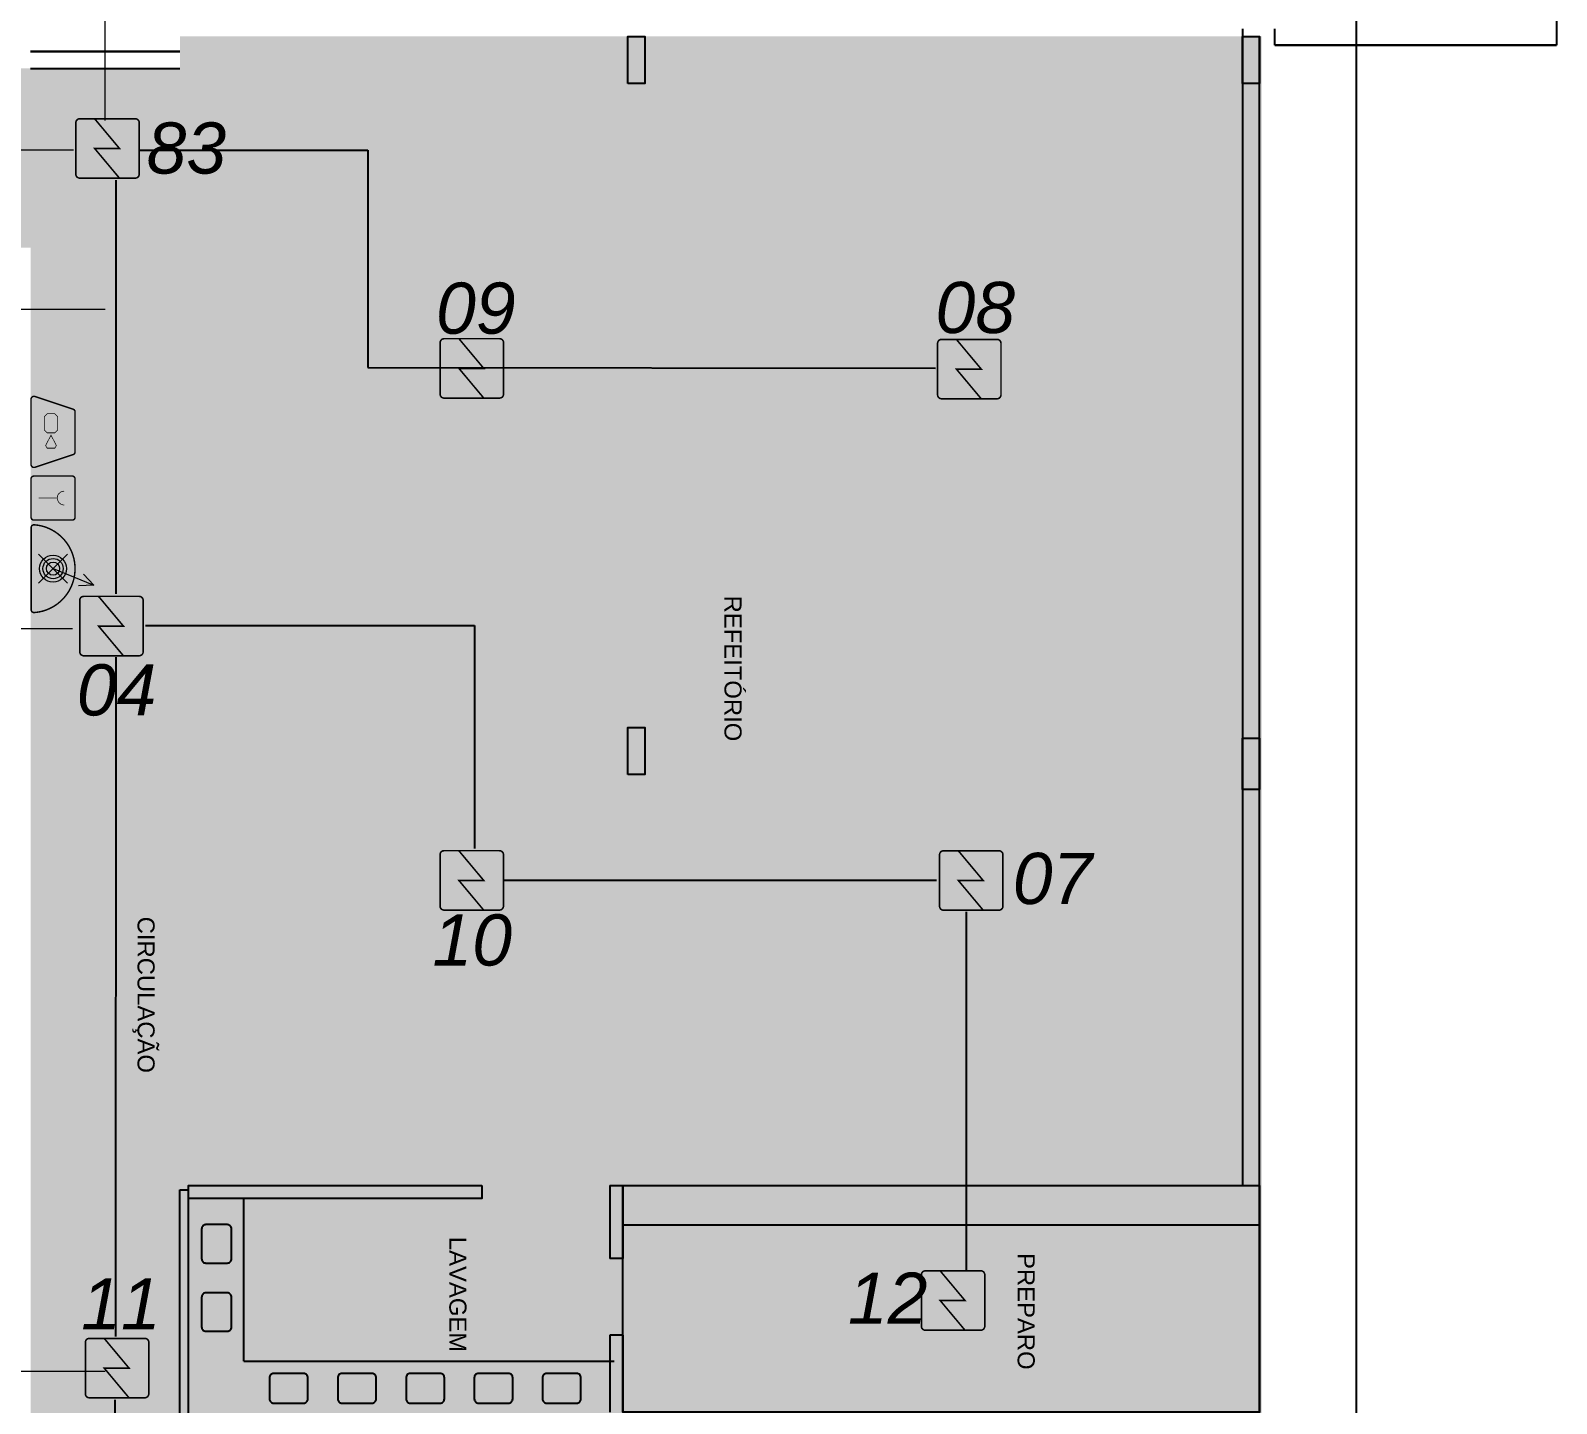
# Model space of a CAD drawing. Header units: metres. Extents: x -331 to 2982, y 362 to 2539.
# Drawn here: x 852.41 to 870.29, y 527.21 to 543.3 of the extents above; entities that cross this region are included whole.
import ezdxf

# ---------------------------------------------------------------- set-up
doc = ezdxf.new("R2010")
doc.units = ezdxf.units.M
doc.layers.get('0').update_dxf_attribs({"color": 251})
doc.layers.add('_corredores', color=251, linetype='Continuous', plot=False)
doc.layers.add('_salas', color=251, linetype='Continuous', plot=False)
for name, color, linetype in [('ALV', 251, 'Continuous'), ('BANCADA', 4, 'Continuous'), ('Det', 251, 'Continuous'), ('DET. FUMAÇA', 1, 'Continuous'), ('Div', 251, 'Continuous'), ('Est', 251, 'Continuous'), ('Mob', 251, 'Continuous'), ('Piso', 1, 'Continuous'), ('SA-texto', 251, 'Continuous')]:
    doc.layers.add(name, color=color, linetype=linetype)
doc.styles.add('ARIAL', font='arial.ttf')
doc.styles.add('DESTAQUE', font='arial.ttf', dxfattribs={"height": 0.4})
doc.styles.add('X3G_ENTITY_1416AFBF', font='arial.ttf', dxfattribs={"height": 0.6})

# ---------------------------------------------------------------- blocks, each defined once
blk = doc.blocks.new('WEW')
at = {"color": 1, "lineweight": 0, "true_color": 0xe60000}
for p, q in [((1781.244, 994.005), (1781.439, 994.482)), ((1781.439, 994.482), (1781.308, 994.36)), ((1781.439, 994.482), (1781.447, 994.302)), ((1781.075, 994.175), (1781.413, 993.836)), ((1781.413, 994.175), (1781.075, 993.836))]:
    blk.add_line(p, q, dxfattribs=at)
at = {"color": 1, "true_color": 0xe60000, "const_width": 0.0172}
for points in [[(1779.259, 993.747), (1780.023, 993.747, 0.511918), (1780.056, 993.793), (1779.907, 994.24, 0.322823), (1779.874, 994.263), (1779.408, 994.263, 0.322823), (1779.375, 994.24), (1779.226, 993.793, 0.511918)], [(1780.193, 994.263), (1780.641, 994.263, -0.414214), (1780.675, 994.229), (1780.675, 993.782, -0.414214), (1780.641, 993.747), (1780.193, 993.747, -0.414214), (1780.159, 993.782), (1780.159, 994.229, -0.414214)], [(1780.764, 993.748), (1781.724, 993.748, 0.435311), (1781.759, 993.784, 0.930949), (1780.73, 993.784, 0.435311)]]:
    blk.add_lwpolyline(points, format="xyb", close=True, dxfattribs=at)
at = {"color": 1, "true_color": 0xe60000, "const_width": 0.0086}
for points in [[(1779.463, 994.06), (1779.617, 994.06), (1779.652, 994.026), (1779.652, 993.936), (1779.617, 993.902), (1779.463, 993.902), (1779.428, 993.936), (1779.428, 994.026)], [(1779.832, 993.936), (1779.832, 994.026), (1779.802, 994.044), (1779.679, 993.981), (1779.802, 993.918)]]:
    blk.add_lwpolyline(points, close=True, dxfattribs=at)
for points in [[(1780.336, 994.135), (1780.338, 994.117), (1780.344, 994.099), (1780.351, 994.088), (1780.365, 994.073), (1780.373, 994.067), (1780.386, 994.06), (1780.397, 994.057), (1780.413, 994.055), (1780.421, 994.055), (1780.431, 994.056), (1780.45, 994.062), (1780.464, 994.07), (1780.477, 994.082), (1780.488, 994.096), (1780.494, 994.11), (1780.497, 994.122), (1780.498, 994.13), (1780.498, 994.136)], [(1780.417, 993.837), (1780.417, 994.055)]]:
    blk.add_lwpolyline(points, dxfattribs=at)
at = {"color": 1, "lineweight": 0, "true_color": 0xe60000}
for radius in [0.158, 0.119, 0.0774]:
    blk.add_circle((1781.244, 994.005), radius, dxfattribs=at)
blk = doc.blocks.new('Detector de fumaça')
at = {"layer": 'DET. FUMAÇA', "linetype": 'Continuous', "lineweight": 15, "const_width": 0.0187}
blk.add_lwpolyline([(774.599, 539.816), (775.249, 539.816, -0.414214), (775.296, 539.769), (775.296, 539.167, -0.414214), (775.249, 539.12), (774.599, 539.12, -0.414214), (774.553, 539.167), (774.553, 539.769, -0.414214)], format="xyb", close=True, dxfattribs=at)
blk.add_lwpolyline([(774.773, 539.816), (775.064, 539.468), (774.773, 539.468), (775.064, 539.12)], dxfattribs=at)

msp = doc.modelspace()

# ---------------------------------------------------------------- hatches: boundary and pattern name
at = {"layer": '_corredores', "transparency": 33554508}
h = msp.add_hatch(color=256, dxfattribs=at)
h.dxf.hatch_style = 1
h.paths.add_polyline_path([(854.159, 542.856), (842.384, 542.856), (842.384, 540.756), (852.409, 540.756), (852.409, 521.406), (848.359, 521.406), (847.259, 526.931), (845.259, 526.931), (845.259, 521.356), (809.009, 521.356), (809.009, 540.756), (822.22, 540.756), (822.22, 542.856), (770.404, 542.856), (768.809, 542.931), (768.809, 540.556), (770.504, 540.556), (770.504, 526.646), (768.274, 526.646), (768.274, 525.646), (769.399, 525.646), (769.399, 519.846), (768.274, 519.846), (768.274, 518.756), (770.509, 518.756), (770.509, 518.556), (770.509, 510.381), (770.509, 504.956), (767.991, 504.956), (767.991, 502.406), (768.091, 502.406), (768.091, 502.256), (760.804, 502.256), (760.804, 518.556), (759.004, 518.556), (759.004, 502.343), (756.304, 502.343), (756.304, 502.526), (754.454, 502.526), (754.454, 499.256), (756.554, 499.256), (756.554, 499.756), (801.957, 499.756), (801.957, 494.706), (802.257, 494.706), (802.257, 494.056), (801.957, 494.056), (801.957, 489.034), (797.559, 489.034), (797.559, 485.931), (798.959, 485.931), (798.959, 486.531), (802.034, 486.531), (802.034, 486.306), (803.983, 486.306), (803.983, 494.656), (816.416, 494.656), (816.416, 491.706), (814.609, 491.706), (814.609, 489.906), (818.009, 489.906), (818.009, 491.706), (824.559, 491.706), (824.559, 492.606), (823.409, 492.606), (823.409, 499.956), (842.959, 499.956), (842.959, 498.656), (844.912, 498.656), (844.912, 499.956), (852.509, 499.956), (852.509, 494.406), (854.159, 494.406)])
h.paths.add_polyline_path([(809.009, 518.756), (842.959, 518.756), (842.959, 502.256), (830.609, 502.256), (830.609, 502.356), (823.109, 502.356), (823.109, 502.956), (814.779, 502.956), (814.779, 504.162), (810.639, 504.162), (810.639, 502.956), (809.009, 502.956)], flags=16)
h.paths.add_polyline_path([(802.012, 502.256), (773.009, 502.256), (769.691, 502.256), (769.691, 502.406), (770.134, 502.406), (770.134, 502.556), (773.009, 502.556), (773.009, 518.756), (775.859, 518.756), (795.009, 518.756), (795.009, 515.106), (799.059, 515.106), (799.059, 516.906), (797.859, 516.906), (797.859, 518.756), (802.012, 518.756)], flags=16)
h.paths.add_polyline_path([(802.012, 521.356), (773.012, 521.356), (772.984, 521.356), (772.984, 526.856), (773.012, 540.756), (802.012, 540.756)], flags=16)
h.paths.add_polyline_path([(844.809, 518.556), (844.809, 518.756), (847.259, 518.756), (847.259, 518.08), (852.209, 518.08), (852.209, 518.756), (852.259, 519.237), (852.409, 519.237), (852.409, 502.256), (844.959, 502.256), (844.979, 518.556)], flags=16)
at = {"layer": '_salas', "transparency": 33554559}
h = msp.add_hatch(color=256, dxfattribs=at)
h.dxf.hatch_style = 1
h.paths.add_polyline_path([(866.834, 485.931), (866.834, 543.231), (854.159, 543.231), (854.159, 542.856), (854.159, 494.406), (852.509, 494.406), (852.509, 499.956), (844.912, 499.956), (844.912, 498.656), (842.959, 498.656), (842.959, 499.956), (823.409, 499.956), (823.409, 492.606), (824.559, 492.606), (824.559, 491.706), (823.546, 491.706), (823.546, 489.806), (818.009, 489.806), (818.009, 489.906), (814.609, 489.906), (814.609, 491.706), (816.416, 491.706), (816.416, 494.656), (803.983, 494.656), (803.983, 486.306), (802.034, 486.306), (802.034, 486.531), (798.959, 486.531), (798.959, 485.931)])
at = {"layer": 'Est'}
h = msp.add_hatch(color=256, dxfattribs=at)
h.dxf.hatch_style = 1
h.paths.add_polyline_path([(866.609, 542.681), (866.609, 543.231), (866.709, 543.231), (866.809, 543.231), (866.809, 542.681)])
h.paths.add_polyline_path([(859.409, 542.681), (859.409, 543.231), (859.509, 543.231), (859.609, 543.231), (859.609, 542.681)])

# ---------------------------------------------------------------- linework, layer by layer
at = {"layer": 'ALV'}
for p, q in [((866.609, 543.321), (866.609, 543.231)), ((866.809, 526.606), (866.809, 543.231)), ((854.159, 526.806), (854.159, 529.712)), ((854.159, 529.712), (854.259, 529.712)), ((854.259, 526.906), (854.259, 529.712)), ((859.199, 529.762), (859.199, 528.909)), ((859.199, 529.762), (859.349, 529.762)), ((859.349, 529.762), (859.349, 528.909)), ((859.349, 528.909), (859.199, 528.909)), ((859.199, 528.009), (859.199, 527.109)), ((859.349, 528.009), (859.199, 528.009)), ((859.349, 528.009), (859.349, 527.109))]:
    msp.add_line(p, q, dxfattribs=at)
at = {"layer": 'ALV', "color": 251}
for p, q in [((852.409, 543.056), (854.159, 543.056)), ((854.159, 543.056), (852.409, 543.056)), ((852.409, 542.856), (854.159, 542.856)), ((852.409, 542.856), (854.159, 542.856))]:
    msp.add_line(p, q, dxfattribs=at)
at = {"layer": 'ALV', "color": 150}
for p, q in [((853.683, 541.898), (856.36, 541.898)), ((856.36, 541.898), (856.36, 539.352))]:
    msp.add_line(p, q, dxfattribs=at)
at = {"layer": 'ALV', "transparency": 33554470}
for q in [(854.909, 529.612), (859.249, 527.706)]:
    msp.add_line((854.909, 527.706), q, dxfattribs=at)
at = {"layer": 'ALV'}
for points in [[(857.699, 529.762), (857.699, 529.612), (854.259, 529.612), (854.259, 529.762)], [(866.809, 529.762), (866.809, 527.106), (859.349, 527.106), (859.349, 529.762)]]:
    msp.add_lwpolyline(points, close=True, dxfattribs=at)
at = {"layer": 'ALV', "transparency": 33554470}
for points in [[(854.414, 529.255), (854.414, 528.905, 0.414214), (854.464, 528.855), (854.714, 528.855, 0.414214), (854.764, 528.905), (854.764, 529.255, 0.414214), (854.714, 529.305), (854.464, 529.305, 0.414214)], [(854.414, 528.455), (854.414, 528.105, 0.414214), (854.464, 528.055), (854.714, 528.055, 0.414214), (854.764, 528.105), (854.764, 528.455, 0.414214), (854.714, 528.505), (854.464, 528.505, 0.414214)], [(855.259, 527.212), (855.609, 527.212, 0.414214), (855.659, 527.262), (855.659, 527.512, 0.414214), (855.609, 527.562), (855.259, 527.562, 0.414214), (855.209, 527.512), (855.209, 527.262, 0.414214)], [(856.059, 527.212), (856.409, 527.212, 0.414214), (856.459, 527.262), (856.459, 527.512, 0.414214), (856.409, 527.562), (856.059, 527.562, 0.414214), (856.009, 527.512), (856.009, 527.262, 0.414214)], [(856.859, 527.212), (857.209, 527.212, 0.414214), (857.259, 527.262), (857.259, 527.512, 0.414214), (857.209, 527.562), (856.859, 527.562, 0.414214), (856.809, 527.512), (856.809, 527.262, 0.414214)], [(857.659, 527.212), (858.009, 527.212, 0.414214), (858.059, 527.262), (858.059, 527.512, 0.414214), (858.009, 527.562), (857.659, 527.562, 0.414214), (857.609, 527.512), (857.609, 527.262, 0.414214)], [(858.459, 527.212), (858.809, 527.212, 0.414214), (858.859, 527.262), (858.859, 527.512, 0.414214), (858.809, 527.562), (858.459, 527.562, 0.414214), (858.409, 527.512), (858.409, 527.262, 0.414214)]]:
    msp.add_lwpolyline(points, format="xyb", close=True, dxfattribs=at)
at = {"layer": 'BANCADA', "color": 3}
msp.add_line((859.349, 529.762), (866.809, 529.762), dxfattribs=at)
at = {"layer": 'Det', "color": 251}
for p, q in [((870.29, 555.652), (870.29, 543.131)), ((870.29, 555.652), (870.29, 543.131)), ((866.99, 543.131), (866.99, 543.321)), ((866.99, 543.131), (870.29, 543.131)), ((870.29, 543.131), (866.99, 543.131)), ((867.254, 543.131), (870.289, 543.131))]:
    msp.add_line(p, q, dxfattribs=at)
at = {"layer": 'Div', "color": 230, "linetype": 'Continuous'}
msp.add_line((867.948, 487.992), (867.948, 544.083), dxfattribs=at)
at = {"layer": 'Div', "color": 150, "linetype": 'Continuous', "lineweight": 0}
for p, q in [((853.284, 542.247), (853.284, 543.894)), ((852.912, 541.899), (847.519, 541.899)), ((847.726, 536.293), (852.901, 536.293)), ((849.267, 527.587), (853.284, 527.587))]:
    msp.add_line(p, q, dxfattribs=at)
at = {"layer": 'Div', "color": 150, "linetype": 'ByBlock'}
for p, q in [((853.408, 541.546), (853.408, 536.698)), ((856.36, 539.352), (863.015, 539.342)), ((853.756, 536.326), (857.613, 536.326)), ((857.613, 536.326), (857.613, 533.715)), ((853.408, 527.996), (853.411, 535.955)), ((857.96, 533.343), (863.024, 533.341)), ((863.372, 532.97), (863.372, 528.761)), ((853.408, 520.293), (853.402, 527.253))]:
    msp.add_line(p, q, dxfattribs=at)
at = {"layer": 'Div', "color": 150, "linetype": 'Continuous', "lineweight": 0}
msp.add_lwpolyline([(828.681, 540.035), (853.284, 540.035)], dxfattribs=at)
at = {"layer": 'Est'}
for points in [[(859.409, 542.681), (859.409, 543.231), (859.509, 543.231), (859.609, 543.231), (859.609, 542.681), (859.409, 542.681)], [(859.409, 542.681), (859.409, 543.231), (859.509, 543.231), (859.609, 543.231), (859.609, 542.681), (859.409, 542.681)], [(859.409, 542.681), (859.409, 543.231), (859.509, 543.231), (859.609, 543.231), (859.609, 542.681), (859.409, 542.681)], [(866.609, 542.681), (866.609, 543.231), (866.709, 543.231), (866.809, 543.231), (866.809, 542.681), (866.609, 542.681)], [(866.609, 542.681), (866.609, 543.231), (866.709, 543.231), (866.809, 543.231), (866.809, 542.681), (866.609, 542.681)], [(866.609, 542.681), (866.609, 543.231), (866.709, 543.231), (866.809, 543.231), (866.809, 542.681), (866.609, 542.681)], [(859.409, 534.581), (859.409, 535.131), (859.509, 535.131), (859.609, 535.131), (859.609, 534.581), (859.409, 534.581)]]:
    msp.add_lwpolyline(points, dxfattribs=at)
msp.add_lwpolyline([(866.609, 535.006), (866.809, 535.006), (866.809, 534.406), (866.609, 534.406)], close=True, dxfattribs=at)
msp.add_lwpolyline([(866.609, 535.006), (866.809, 535.006), (866.809, 534.406), (866.609, 534.406)], close=True, dxfattribs=at)
msp.add_lwpolyline([(866.609, 535.006), (866.809, 535.006), (866.809, 534.406), (866.609, 534.406)], close=True, dxfattribs=at)
at = {"layer": 'Mob'}
msp.add_line((859.349, 529.302), (866.809, 529.302), dxfattribs=at)
at = {"layer": 'Piso', "color": 252, "true_color": 0x939598}
msp.add_lwpolyline([(866.609, 543.222), (866.609, 529.762)], dxfattribs=at)

# ---------------------------------------------------------------- block references
at = {"lineweight": 0, "rotation": 270}
msp.add_blockref('WEW', (-141.332, 2318.238), dxfattribs=at)
at = {"layer": 'DET. FUMAÇA', "linetype": 'Continuous', "lineweight": 0}
for p in [(78.387, 2.451), (82.656, -0.127), (88.485, -0.135), (78.433, -3.147), (82.655, -6.128), (88.508, -6.129), (88.295, -11.052), (78.499, -11.844)]:
    msp.add_blockref('Detector de fumaça', p, dxfattribs=at)

# ---------------------------------------------------------------- texts
at = {"layer": 'ALV', "style": 'DESTAQUE'}
msp.add_text('LAVAGEM', height=0.2, rotation=270, dxfattribs=at).set_placement((857.317, 529.162))
at = {"layer": 'Div', "color": 5, "linetype": 'Continuous', "lineweight": 0, "true_color": 0x0000ff, "char_height": 0.6, "attachment_point": 1, "style": 'X3G_ENTITY_1416AFBF'}
for s, insert in [('{\\fArial|b0|i1|c0|p34;83}', (853.769, 542.224)), ('{\\fArial|b0|i1|c0|p34;09}', (857.161, 540.347)), ('{\\fArial|b0|i1|c0|p34;08}', (863.014, 540.355)), ('{\\fArial|b0|i1|c0|p34;04}', (852.951, 535.873)), ('{\\fArial|b0|i1|c0|p34;07}', (863.919, 533.663)), ('{\\fArial|b0|i1|c0|p34;10}', (857.119, 532.942)), ('{\\fArial|b0|i1|c0|p34;12}', (861.987, 528.743)), ('{\\fArial|b0|i1|c0|p34;11}', (853.002, 528.677))]:
    msp.add_mtext_dynamic_manual_height_columns(s, width=13.3188, gutter_width=2.5, heights=[0], dxfattribs=dict(at, insert=insert))
at = {"layer": 'SA-texto', "style": 'DESTAQUE'}
for s, p in [('REFEITÓRIO', (860.541, 536.678)), ('PREPARO', (863.976, 528.972))]:
    msp.add_text(s, height=0.2, rotation=270, dxfattribs=at).set_placement(p)
at = {"layer": 'SA-texto', "insert": (853.863, 532.915), "char_height": 0.2, "attachment_point": 1, "rotation": 270, "style": 'ARIAL'}
msp.add_mtext_dynamic_manual_height_columns('CIRCULAÇÃO', width=2.67073, gutter_width=2.5, heights=[0], dxfattribs=at)

doc.saveas('drawing.dxf')
